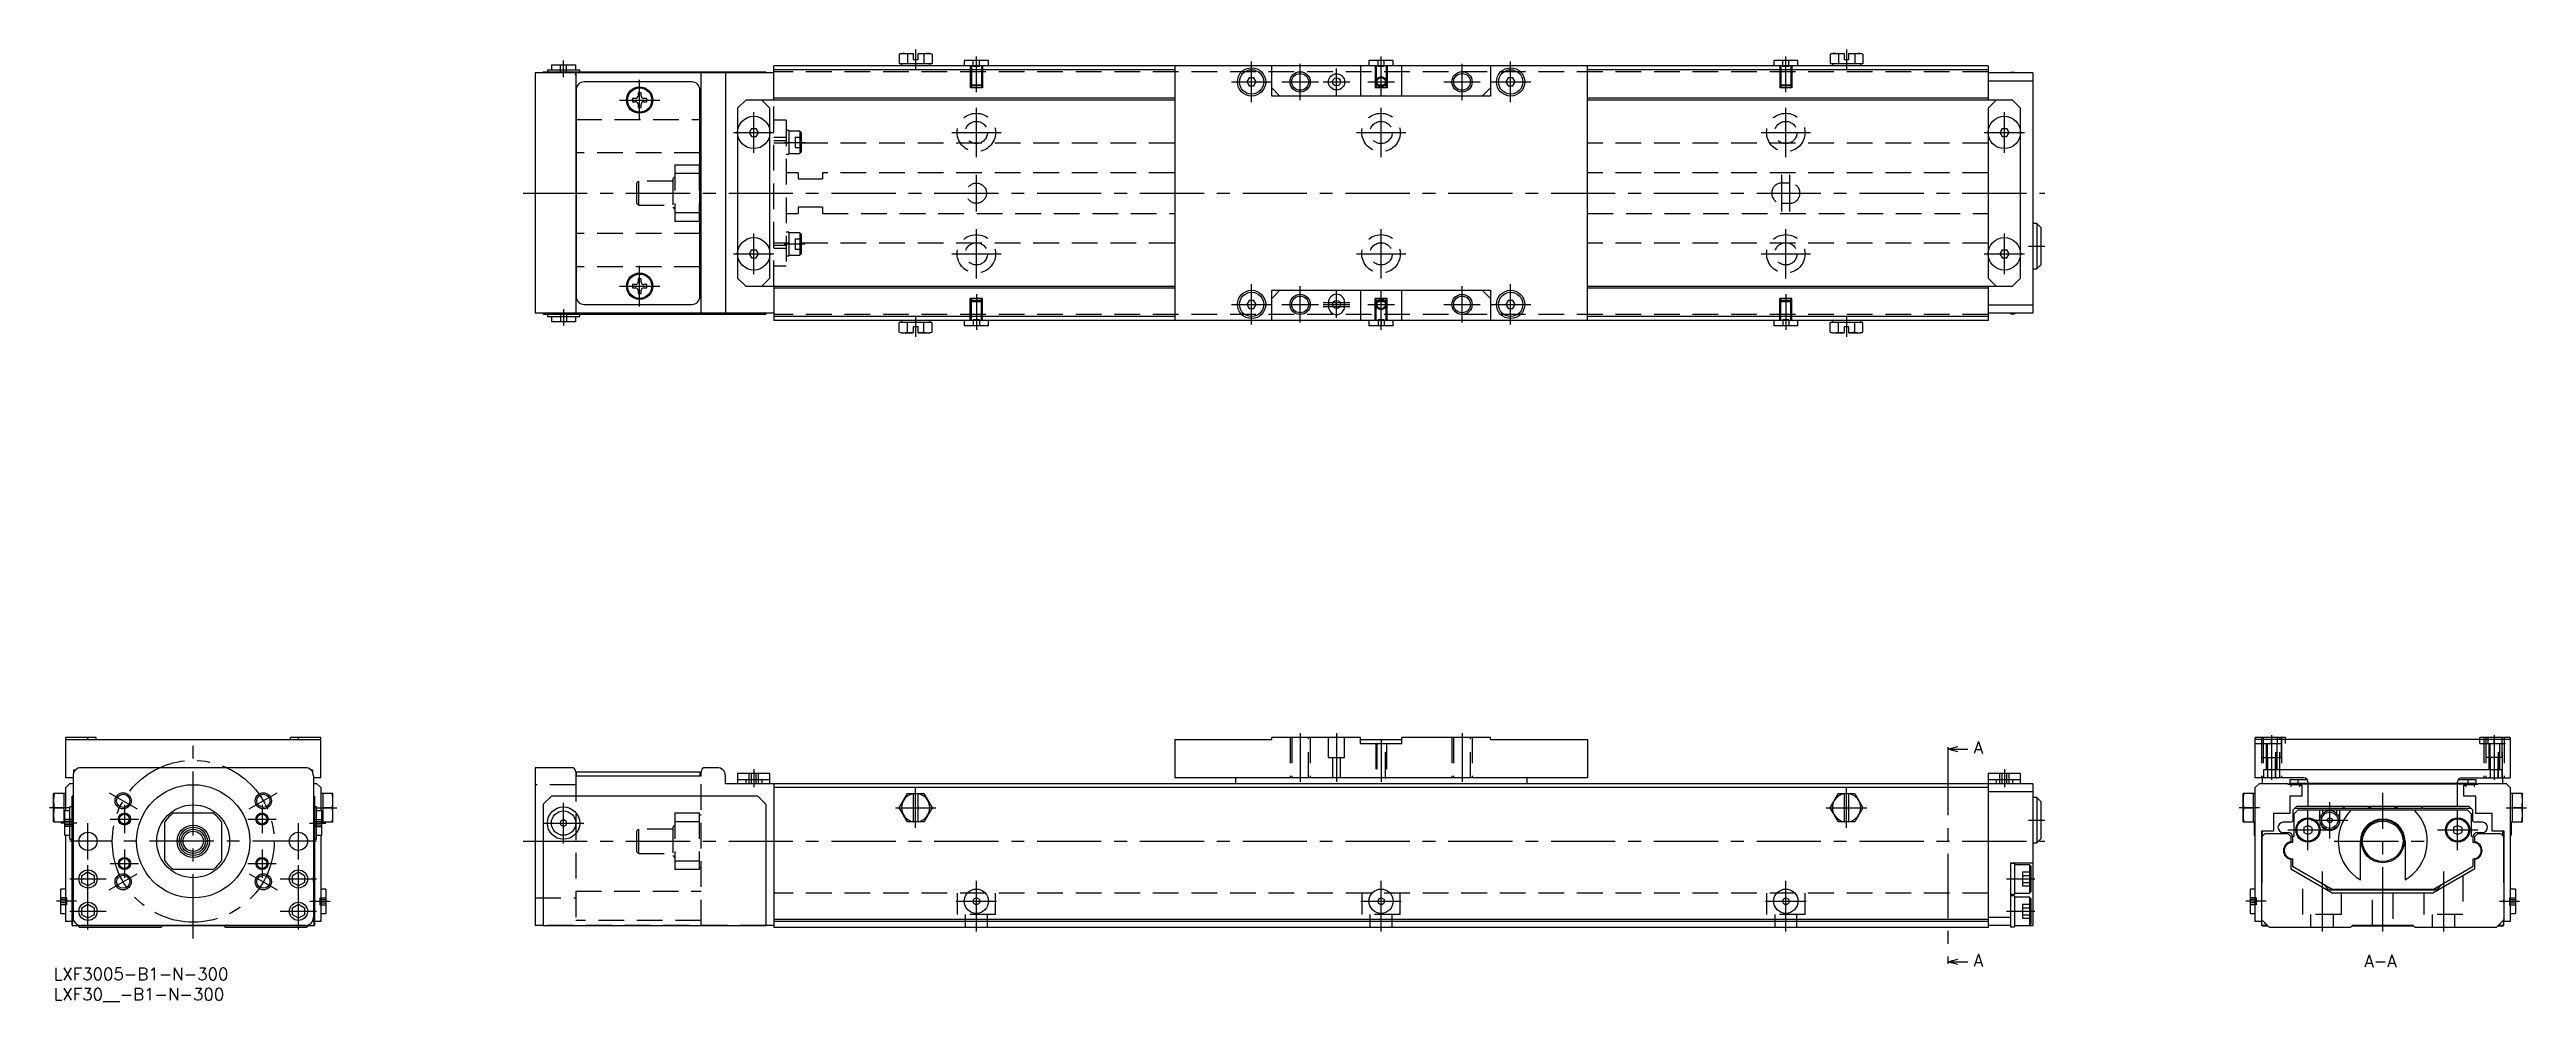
# Model space of a CAD drawing. Extents: x -1 to 611, y -8 to 227.
import ezdxf

# ---------------------------------------------------------------- set-up
doc = ezdxf.new("R2010")
doc.units = 0
doc.header["$LTSCALE"] = 0.5
doc.linetypes.add('CENTER', pattern=[50.8, 31.75, -6.35, 6.35, -6.35])
doc.linetypes.add('DASHED', pattern=[19.05, 12.7, -6.35])
for name, color, linetype in [('MSM_CENTER', 1, 'CENTER'), ('MSM_CONTINUOUS', 7, 'CONTINUOUS'), ('MSM_DASHED', 4, 'DASHED'), ('MSM_NARROW', 5, 'CONTINUOUS'), ('MSM_PART_NUMBER', 7, 'CONTINUOUS')]:
    doc.layers.add(name, color=color, linetype=linetype)
doc.styles.get("Standard").update_dxf_attribs({"font": 'txt.shx', "height": 1, "bigfont": 'bigfont.shx'})

# ---------------------------------------------------------------- blocks, each defined once
blk = doc.blocks.new('*U116')
at = {"layer": 'MSM_PART_NUMBER'}
blk.add_text('LXF3005-B1-N-300', height=3, dxfattribs=at).set_placement((0, -3))
blk = doc.blocks.new('*U117')
at = {"layer": 'MSM_PART_NUMBER'}
blk.add_text('LXF30__-B1-N-300', height=3, dxfattribs=at).set_placement((0, -8))

msp = doc.modelspace()

# ---------------------------------------------------------------- linework, layer by layer
at = {"layer": 'MSM_CENTER'}
for p, q in [((213, 227), (213, 222)), ((443, 227), (443, 222)), ((126, 220.2), (126, 224.25)), ((228, 216.5), (228, 225.31)), ((296, 214), (296, 224)), ((308, 214.5), (308, 223.5)), ((317, 215.7), (317, 222.3)), ((328, 215.7), (328, 225.31)), ((348, 214.5), (348, 223.5)), ((360, 214), (360, 224)), ((428, 216.5), (428, 225.31)), ((139.8, 214.5), (149.8, 214.5)), ((144.8, 209.5), (144.8, 219.5)), ((291, 219), (301, 219)), ((303.5, 219), (312.5, 219)), ((313.7, 219), (320.3, 219)), ((324.7, 219), (331.3, 219)), ((343.5, 219), (352.5, 219)), ((355, 219), (365, 219)), ((173, 201.5), (173, 211.5)), ((228, 200.41), (228, 212.59)), ((328, 200.41), (328, 212.59)), ((428, 200.41), (428, 212.59)), ((482, 201.5), (482, 211.5)), ((168, 206.5), (178, 206.5)), ((180.5, 204.06), (185.7, 204.06)), ((221.91, 206.5), (234.09, 206.5)), ((321.91, 206.5), (334.09, 206.5)), ((421.91, 206.5), (434.09, 206.5)), ((477, 206.5), (487, 206.5)), ((228, 187), (228, 196)), ((427, 187), (427, 196)), ((429, 187), (429, 196)), ((116, 191.5), (492, 191.5)), ((173, 171.5), (173, 181.5)), ((180.5, 178.94), (185.7, 178.94)), ((228, 170.41), (228, 182.59)), ((328, 170.41), (328, 182.59)), ((428, 170.41), (428, 182.59)), ((482, 171.5), (482, 181.5)), ((488, 178.4), (492, 178.4)), ((144.8, 163.5), (144.8, 173.5)), ((168, 176.5), (178, 176.5)), ((221.91, 176.5), (234.09, 176.5)), ((321.91, 176.5), (334.09, 176.5)), ((421.91, 176.5), (434.09, 176.5)), ((477, 176.5), (487, 176.5)), ((139.8, 168.5), (149.8, 168.5)), ((228, 166.5), (228, 157.69)), ((296, 159), (296, 169)), ((308, 159.5), (308, 168.5)), ((317, 160.7), (317, 167.3)), ((328, 157.69), (328, 167.3)), ((348, 159.5), (348, 168.5)), ((360, 159), (360, 169)), ((428, 166.5), (428, 157.69)), ((126, 162.8), (126, 158.75)), ((213, 161), (213, 156.01)), ((291, 164), (301, 164)), ((303.5, 164), (312.5, 164)), ((313.7, 164.5), (320.3, 164.5)), ((313.7, 164), (320.3, 164)), ((313.7, 163.5), (320.3, 163.5)), ((324.7, 164), (331.3, 164)), ((343.5, 164), (352.5, 164)), ((355, 164), (365, 164)), ((443, 161), (443, 156.01)), ((34.5, 7.3), (34.5, 55.3)), ((308, 58), (308, 46)), ((317, 58), (317, 46)), ((328, 56.5), (328, 46)), ((348, 58), (348, 46)), ((548, 57.5), (548, 46.5)), ((603, 57.5), (603, 46.5)), ((173, 49.1), (173, 44.7)), ((468, 53.6), (468, 2)), ((482, 49.1), (482, 44.7)), ((13.72, 43.3), (20.64, 39.3)), ((48.36, 39.3), (55.28, 43.3)), ((213, 34.6), (213, 44.6)), ((443, 34.6), (443, 44.6)), ((575.5, 9), (575.5, 43.3)), ((4, 39.6), (-1, 39.6)), ((14, 36.8), (21, 36.8)), ((17.5, 40.3), (17.5, 33.3)), ((48, 36.8), (55, 36.8)), ((51.5, 40.3), (51.5, 33.3)), ((65, 39.6), (70, 39.6)), ((126, 30.8), (126, 40.8)), ((208, 39.6), (218, 39.6)), ((438, 39.6), (448, 39.6)), ((545, 39.6), (540, 39.6)), ((557, 29.1), (557, 39.1)), ((562.4, 32), (562.4, 41)), ((594, 29.1), (594, 39.1)), ((606, 39.6), (611, 39.6)), ((5.75, 35.8), (1.75, 35.8)), ((65, 31.3), (4, 31.3)), ((8.5, 26.8), (8.5, 35.8)), ((60.5, 26.8), (60.5, 35.8)), ((63.25, 35.8), (67.25, 35.8)), ((116, 31.3), (492, 31.3)), ((121, 35.8), (131, 35.8)), ((488, 36.5), (492, 36.5)), ((552, 34.1), (562, 34.1)), ((557.9, 36.5), (566.9, 36.5)), ((563.5, 31.3), (587.5, 31.3)), ((589, 34.1), (599, 34.1)), ((8.5, 9.5), (8.5, 26.5)), ((14, 25.8), (21, 25.8)), ((17.5, 29.3), (17.5, 22.3)), ((48, 25.8), (55, 25.8)), ((51.5, 29.3), (51.5, 22.3)), ((60.5, 9.5), (60.5, 26.5)), ((4, 22), (13, 22)), ((13.72, 19.3), (20.64, 23.3)), ((48.36, 23.3), (55.28, 19.3)), ((56, 22), (65, 22)), ((228, 9), (228, 21.5)), ((328, 9), (328, 21.5)), ((428, 9), (428, 21.5)), ((482.5, 22), (489.5, 22)), ((560.5, 23.86), (560.5, 9)), ((590.5, 23.86), (590.5, 9)), ((5.7, 16.5), (0.7, 16.5)), ((4, 14), (13, 14)), ((56, 14), (65, 14)), ((63.3, 16.5), (68.3, 16.5)), ((223, 16.5), (233, 16.5)), ((323, 16.5), (333, 16.5)), ((423, 16.5), (433, 16.5)), ((482.5, 14), (489.5, 14)), ((546.7, 16.5), (541.7, 16.5)), ((604.3, 16.5), (609.3, 16.5))]:
    msp.add_line(p, q, dxfattribs=at)
msp.add_circle((34.5, 31.3), 20, dxfattribs=at)
at = {"layer": 'MSM_CONTINUOUS'}
for p, q in [((178, 221.2), (119, 221.2)), ((119, 221.2), (119, 161.8)), ((121, 221.2), (121, 221.45)), ((121, 221.45), (176, 221.45)), ((121, 221.35), (176, 221.35)), ((122, 221.95), (130, 221.95)), ((122, 221.95), (122, 221.45)), ((123, 223.25), (129, 223.25)), ((123, 223.25), (123, 221.95)), ((123, 221.35), (123, 221.45)), ((124.4, 221.35), (124.4, 221.2)), ((127.6, 221.2), (127.6, 221.35)), ((129, 221.95), (129, 223.25)), ((129, 221.2), (129, 161.8)), ((130, 221.45), (130, 221.95)), ((160, 161.8), (160, 221.2)), ((166, 221.25), (166, 161.75)), ((174, 221.35), (174, 221.45)), ((176, 221.2), (176, 221.45)), ((478, 223), (178, 223)), ((178, 214.5), (178, 223)), ((277, 222), (178, 222)), ((209.5, 226), (208.96, 225.85)), ((208.96, 225.85), (208.96, 223.5)), ((217.04, 223.5), (208.96, 223.5)), ((209.5, 226), (212.4, 226)), ((209.5, 223.5), (209.5, 223)), ((210.98, 225.85), (210.98, 223.5)), ((212.4, 226), (212.4, 224.5)), ((212.4, 224.5), (213.6, 224.5)), ((213.6, 224.5), (213.6, 226)), ((213.6, 226), (216.5, 226)), ((215.02, 225.85), (215.02, 223.5)), ((217.04, 225.85), (216.5, 226)), ((216.5, 223), (216.5, 223.5)), ((217.04, 225.85), (217.04, 223.5)), ((225, 224.3), (225, 223)), ((231, 224.3), (225, 224.3)), ((231, 223), (231, 224.3)), ((277, 223), (277, 160)), ((301, 215.5), (301, 223)), ((322.9, 223), (322.9, 215.5)), ((325, 224.3), (325, 223)), ((331, 224.3), (325, 224.3)), ((331, 223), (331, 224.3)), ((333.1, 215.5), (333.1, 223)), ((355, 223), (355, 215.5)), ((379, 160), (379, 223)), ((478, 222), (379, 222)), ((425, 224.3), (425, 223)), ((431, 224.3), (425, 224.3)), ((431, 223), (431, 224.3)), ((439.5, 226), (438.96, 225.85)), ((438.96, 225.85), (438.96, 223.5)), ((447.04, 223.5), (438.96, 223.5)), ((439.5, 226), (442.4, 226)), ((439.5, 223.5), (439.5, 223)), ((440.98, 225.85), (440.98, 223.5)), ((442.4, 226), (442.4, 224.5)), ((442.4, 224.5), (443.6, 224.5)), ((443.6, 224.5), (443.6, 226)), ((443.6, 226), (446.5, 226)), ((445.02, 225.85), (445.02, 223.5)), ((447.04, 225.85), (446.5, 226)), ((446.5, 223), (446.5, 223.5)), ((447.04, 225.85), (447.04, 223.5)), ((478, 223), (478, 214.5)), ((489, 221.2), (478, 221.2)), ((484.5, 221.3), (483.5, 221.3)), ((483.5, 221.3), (483.5, 221.2)), ((484.5, 221.3), (484.5, 221.2)), ((489, 221.2), (489, 161.8)), ((129.1, 217), (129.1, 166)), ((157.7, 219), (131.1, 219)), ((143, 214.9), (143, 214.1)), ((143.8, 214.9), (143, 214.9)), ((144.4, 216.3), (144.4, 215.5)), ((145.2, 216.3), (144.4, 216.3)), ((145.2, 215.5), (145.2, 216.3)), ((146.6, 214.9), (145.8, 214.9)), ((146.6, 214.1), (146.6, 214.9)), ((159.7, 166), (159.7, 217)), ((171, 214.5), (169, 212.5)), ((277, 214.5), (171, 214.5)), ((177, 212.5), (175, 214.5)), ((277, 215), (178, 215)), ((295.42, 220), (294.85, 219)), ((294.85, 219), (295.42, 218)), ((296.58, 220), (295.42, 220)), ((295.42, 218), (296.58, 218)), ((297.15, 219), (296.58, 220)), ((296.58, 218), (297.15, 219)), ((303, 215.5), (301, 217.5)), ((355, 215.5), (301, 215.5)), ((355, 217.5), (353, 215.5)), ((359.42, 220), (358.85, 219)), ((358.85, 219), (359.42, 218)), ((360.58, 220), (359.42, 220)), ((359.42, 218), (360.58, 218)), ((361.15, 219), (360.58, 220)), ((360.58, 218), (361.15, 219)), ((478, 215), (379, 215)), ((484, 214.5), (379, 214.5)), ((489, 219.2), (478, 219.2)), ((480, 214.5), (478, 212.5)), ((486, 212.5), (484, 214.5)), ((129, 209.7), (129.1, 209.7)), ((129, 209.7), (129.1, 209.7)), ((143, 214.1), (143.8, 214.1)), ((144.4, 213.5), (144.4, 212.7)), ((144.4, 212.7), (145.2, 212.7)), ((145.2, 212.7), (145.2, 213.5)), ((145.8, 214.1), (146.6, 214.1)), ((159.7, 209.7), (160, 209.7)), ((159.7, 209.7), (160, 209.7)), ((169, 212.5), (169, 170.5)), ((177, 170.5), (177, 212.5)), ((478, 212.5), (478, 170.5)), ((486, 170.5), (486, 212.5)), ((172.42, 207.5), (171.85, 206.5)), ((171.85, 206.5), (172.42, 205.5)), ((172.42, 207.5), (173.58, 207.5)), ((172.42, 205.5), (173.58, 205.5)), ((174.15, 206.5), (173.58, 207.5)), ((173.58, 205.5), (174.15, 206.5)), ((481.42, 207.5), (480.85, 206.5)), ((480.85, 206.5), (481.42, 205.5)), ((481.42, 207.5), (482.58, 207.5)), ((481.42, 205.5), (482.58, 205.5)), ((483.15, 206.5), (482.58, 207.5)), ((482.58, 205.5), (483.15, 206.5)), ((129.1, 201.5), (129, 201.5)), ((160, 201.5), (159.7, 201.5)), ((160, 198), (159.7, 198)), ((159.7, 185), (160, 185)), ((490, 184), (489, 184)), ((490, 184), (490, 172.8)), ((491, 183), (490, 184)), ((129.1, 181.5), (129, 181.5)), ((160, 181.5), (159.7, 181.5)), ((172.42, 177.5), (171.85, 176.5)), ((172.42, 177.5), (173.58, 177.5)), ((174.15, 176.5), (173.58, 177.5)), ((481.42, 177.5), (480.85, 176.5)), ((481.42, 177.5), (482.58, 177.5)), ((483.15, 176.5), (482.58, 177.5)), ((491, 183), (491, 173.8)), ((129.1, 173.3), (129, 173.3)), ((129.1, 173.3), (129, 173.3)), ((160, 173.3), (159.7, 173.3)), ((160, 173.3), (159.7, 173.3)), ((171.85, 176.5), (172.42, 175.5)), ((172.42, 175.5), (173.58, 175.5)), ((173.58, 175.5), (174.15, 176.5)), ((480.85, 176.5), (481.42, 175.5)), ((481.42, 175.5), (482.58, 175.5)), ((482.58, 175.5), (483.15, 176.5)), ((489, 172.8), (490, 172.8)), ((490, 172.8), (491, 173.8)), ((143, 168.9), (143, 168.1)), ((143.8, 168.9), (143, 168.9)), ((143, 168.1), (143.8, 168.1)), ((144.4, 170.3), (144.4, 169.5)), ((145.2, 170.3), (144.4, 170.3)), ((144.4, 167.5), (144.4, 166.7)), ((144.4, 166.7), (145.2, 166.7)), ((145.2, 169.5), (145.2, 170.3)), ((145.2, 166.7), (145.2, 167.5)), ((146.6, 168.9), (145.8, 168.9)), ((145.8, 168.1), (146.6, 168.1)), ((146.6, 168.1), (146.6, 168.9)), ((169, 170.5), (171, 168.5)), ((171, 168.5), (277, 168.5)), ((175, 168.5), (177, 170.5)), ((178, 168.5), (178, 160)), ((277, 168), (178, 168)), ((301, 165.5), (303, 167.5)), ((301, 167.5), (355, 167.5)), ((301, 160), (301, 167.5)), ((322.9, 167.5), (322.9, 160)), ((333.1, 160), (333.1, 167.5)), ((353, 167.5), (355, 165.5)), ((355, 167.5), (355, 160)), ((379, 168.5), (484, 168.5)), ((478, 168), (379, 168)), ((478, 170.5), (480, 168.5)), ((478, 168.5), (478, 160)), ((484, 168.5), (486, 170.5)), ((178, 161.8), (119, 161.8)), ((121, 161.8), (121, 161.55)), ((121, 161.65), (176, 161.65)), ((121, 161.55), (176, 161.55)), ((122, 161.55), (122, 161.05)), ((122, 161.05), (130, 161.05)), ((123, 161.65), (123, 161.55)), ((123, 161.05), (123, 159.75)), ((123, 159.75), (129, 159.75)), ((124.4, 161.8), (124.4, 161.65)), ((127.6, 161.65), (127.6, 161.8)), ((129, 159.75), (129, 161.05)), ((130, 161.05), (130, 161.55)), ((131.1, 164), (157.7, 164)), ((174, 161.65), (174, 161.55)), ((176, 161.8), (176, 161.55)), ((277, 161), (178, 161)), ((478, 160), (178, 160)), ((217.04, 159.5), (208.96, 159.5)), ((208.96, 157.15), (208.96, 159.5)), ((209.5, 160), (209.5, 159.5)), ((210.98, 157.15), (210.98, 159.5)), ((215.02, 157.15), (215.02, 159.5)), ((216.5, 159.5), (216.5, 160)), ((217.04, 157.15), (217.04, 159.5)), ((225, 160), (225, 158.7)), ((231, 158.7), (231, 160)), ((295.42, 165), (294.85, 164)), ((294.85, 164), (295.42, 163)), ((296.58, 165), (295.42, 165)), ((295.42, 163), (296.58, 163)), ((297.15, 164), (296.58, 165)), ((296.58, 163), (297.15, 164)), ((315, 164.5), (315, 163.5)), ((319, 163.5), (319, 164.5)), ((325, 160), (325, 158.7)), ((331, 158.7), (331, 160)), ((359.42, 165), (358.85, 164)), ((358.85, 164), (359.42, 163)), ((360.58, 165), (359.42, 165)), ((359.42, 163), (360.58, 163)), ((361.15, 164), (360.58, 165)), ((360.58, 163), (361.15, 164)), ((478, 161), (379, 161)), ((425, 160), (425, 158.7)), ((431, 158.7), (431, 160)), ((447.04, 159.5), (438.96, 159.5)), ((438.96, 157.15), (438.96, 159.5)), ((439.5, 160), (439.5, 159.5)), ((440.98, 157.15), (440.98, 159.5)), ((445.02, 157.15), (445.02, 159.5)), ((446.5, 159.5), (446.5, 160)), ((447.04, 157.15), (447.04, 159.5)), ((489, 163.8), (478, 163.8)), ((489, 161.8), (478, 161.8)), ((483.5, 161.8), (483.5, 161.7)), ((483.5, 161.7), (484.5, 161.7)), ((484.5, 161.8), (484.5, 161.7)), ((208.96, 157.15), (209.5, 157)), ((209.5, 157), (212.4, 157)), ((212.4, 158.5), (212.4, 157)), ((213.6, 158.5), (212.4, 158.5)), ((213.6, 157), (213.6, 158.5)), ((213.6, 157), (216.5, 157)), ((216.5, 157), (217.04, 157.15)), ((231, 158.7), (225, 158.7)), ((331, 158.7), (325, 158.7)), ((431, 158.7), (425, 158.7)), ((438.96, 157.15), (439.5, 157)), ((439.5, 157), (442.4, 157)), ((442.4, 158.5), (442.4, 157)), ((443.6, 158.5), (442.4, 158.5)), ((443.6, 157), (443.6, 158.5)), ((443.6, 157), (446.5, 157)), ((446.5, 157), (447.04, 157.15)), ((3, 47), (3, 57)), ((10.5, 57), (3, 57)), ((3, 56.5), (66, 56.5)), ((8.5, 56.5), (8.5, 57)), ((10.5, 56.5), (10.5, 57)), ((66, 57), (58.5, 57)), ((58.5, 56.5), (58.5, 57)), ((60.5, 56.5), (60.5, 57)), ((66, 47), (66, 57)), ((277, 56.5), (277, 47)), ((277, 56.5), (301, 56.5)), ((301, 56.5), (301, 57)), ((322.9, 57), (301, 57)), ((322.9, 55.5), (322.9, 57)), ((322.9, 56.5), (333.1, 56.5)), ((322.9, 55.5), (333.1, 55.5)), ((355, 57), (333.1, 57)), ((333.1, 55.5), (333.1, 57)), ((355, 56.5), (355, 57)), ((355, 56.5), (379, 56.5)), ((379, 56.5), (379, 47)), ((551.5, 57), (544, 57)), ((544, 47), (544, 57)), ((607, 56.5), (544, 56.5)), ((549.5, 56.5), (549.5, 57)), ((551.5, 56.5), (551.5, 57)), ((607, 57), (599.5, 57)), ((599.5, 56.5), (599.5, 57)), ((601.5, 56.5), (601.5, 57)), ((607, 57), (607, 47)), ((5, 49), (5.48, 49)), ((5, 48.37), (5, 49)), ((62.2, 49.5), (6.8, 49.5)), ((63.52, 49), (64, 49)), ((64, 49), (64, 48.37)), ((128, 49.5), (119, 49.5)), ((119, 49.5), (119, 10.5)), ((164, 49.5), (161, 49.5)), ((468, 54.1), (470.5, 54.77)), ((468, 54.6), (468, 53.6)), ((468, 54.1), (473, 54.1)), ((470.5, 53.43), (468, 54.1)), ((605, 49), (546, 49)), ((546, 49), (546, 47)), ((605, 47), (605, 49)), ((0, 43.05), (0.01, 43.1)), ((0, 36.15), (0, 43.05)), ((3, 43.1), (0.01, 43.1)), ((2.5, 43.1), (2.5, 36.1)), ((4.8, 47), (3, 47)), ((3, 44.6), (4, 45.6)), ((3, 38.8), (3, 44.6)), ((4, 45.6), (4.8, 45.6)), ((4.8, 47.5), (4.8, 12.5)), ((64.2, 47.5), (64.2, 12.5)), ((66, 47), (64.2, 47)), ((64.2, 45.6), (65, 45.6)), ((65, 45.6), (66, 44.6)), ((66, 44.6), (66, 38.8)), ((68.99, 43.1), (66, 43.1)), ((66.5, 43.1), (66.5, 36.1)), ((68.99, 43.1), (69, 43.05)), ((69, 36.15), (69, 43.05)), ((129, 48.5), (129, 47.5)), ((129, 47.5), (160, 47.5)), ((129.1, 48.5), (129.1, 47.5)), ((129.1, 48.5), (159.7, 48.5)), ((159.7, 48.5), (159.7, 47.5)), ((160, 47.5), (160, 48.5)), ((166, 45.5), (166, 47.5)), ((178, 45.5), (166, 45.5)), ((169, 48.1), (169, 45.5)), ((177, 48.1), (169, 48.1)), ((169, 46.6), (177, 46.6)), ((169, 45.6), (486, 45.6)), ((171, 46.6), (171, 45.5)), ((175, 46.6), (175, 45.6)), ((177, 45.6), (177, 48.1)), ((178, 45.6), (178, 10)), ((478, 44.6), (178, 44.6)), ((208.96, 39.6), (210.98, 43.1)), ((210.98, 43.1), (215.02, 43.1)), ((212.4, 43.1), (212.4, 36.1)), ((213.6, 36.1), (213.6, 43.1)), ((215.02, 43.1), (217.04, 39.6)), ((379, 47), (277, 47)), ((292, 47), (292, 45.6)), ((364, 47), (364, 45.6)), ((438.96, 39.6), (440.98, 43.1)), ((440.98, 43.1), (445.02, 43.1)), ((442.4, 43.1), (442.4, 36.1)), ((443.6, 36.1), (443.6, 43.1)), ((445.02, 43.1), (447.04, 39.6)), ((486, 48.1), (478, 48.1)), ((478, 48.1), (478, 10)), ((478, 46.6), (486, 46.6)), ((489, 45.5), (478, 45.5)), ((489, 43.5), (478, 43.5)), ((480, 46.6), (480, 45.6)), ((484, 46.6), (484, 45.5)), ((486, 45.5), (486, 48.1)), ((489, 45.5), (489, 10.5)), ((541, 43.05), (541.01, 43.1)), ((541, 36.15), (541, 43.05)), ((544, 43.1), (541.01, 43.1)), ((543.5, 43.1), (543.5, 36.1)), ((556, 47), (544, 47)), ((544, 44.6), (545, 45.6)), ((544, 11.5), (544, 44.6)), ((545, 45.6), (552, 45.6)), ((545.8, 45.6), (545.8, 47)), ((552, 45.6), (552, 45.4)), ((552, 45.5), (599, 45.5)), ((552, 45.4), (552.8, 45.4)), ((552.5, 46.6), (556.8, 46.6)), ((552.5, 46.6), (552.5, 45.5)), ((598.5, 45.6), (552.5, 45.6)), ((552.8, 45.4), (552.8, 44.85)), ((552.8, 44.85), (552.9, 44.85)), ((552.9, 44.85), (552.9, 45.35)), ((552.9, 45.35), (554.9, 45.35)), ((554.5, 46.6), (554.5, 45.6)), ((554.9, 45.35), (554.9, 44.85)), ((554.9, 44.85), (555, 44.85)), ((555, 45.2), (555.5, 45.2)), ((555, 44.85), (555, 45.2)), ((555.5, 45.2), (555.5, 42.5)), ((556.5, 46.87), (556.5, 46.6)), ((557, 46), (557, 45.6)), ((557, 45.5), (557, 40)), ((594, 45.6), (594, 46)), ((594, 40), (594, 45.5)), ((594.2, 46.6), (598.5, 46.6)), ((594.5, 46.6), (594.5, 46.87)), ((595, 47), (607, 47)), ((595.5, 45.2), (596, 45.2)), ((595.5, 42.5), (595.5, 45.2)), ((596, 45.2), (596, 44.85)), ((596, 44.85), (596.1, 44.85)), ((596.1, 45.35), (598.1, 45.35)), ((596.1, 44.85), (596.1, 45.35)), ((596.5, 46.6), (596.5, 45.6)), ((598.1, 45.35), (598.1, 44.85)), ((598.1, 44.85), (598.2, 44.85)), ((598.2, 45.4), (599, 45.4)), ((598.2, 44.85), (598.2, 45.4)), ((598.5, 46.6), (598.5, 45.5)), ((599, 45.6), (606, 45.6)), ((599, 45.4), (599, 45.6)), ((605.2, 45.6), (605.2, 47)), ((606, 45.6), (607, 44.6)), ((607, 44.6), (607, 11.5)), ((609.99, 43.1), (607, 43.1)), ((607.5, 43.1), (607.5, 36.1)), ((609.99, 43.1), (610, 43.05)), ((610, 36.15), (610, 43.05)), ((0.15, 39.6), (2.5, 39.6)), ((4.05, 38.8), (2.75, 38.8)), ((2.75, 32.8), (2.75, 38.8)), ((4.55, 39.8), (4.05, 39.8)), ((4.05, 31.8), (4.05, 39.8)), ((4.55, 10.6), (4.55, 42.45)), ((4.65, 42.45), (4.55, 42.45)), ((4.65, 40.45), (4.55, 40.45)), ((4.65, 10.6), (4.65, 42.45)), ((4.8, 37.4), (4.65, 37.4)), ((29.68, 38.3), (39.32, 38.3)), ((64.35, 37.4), (64.2, 37.4)), ((64.35, 10.6), (64.35, 42.45)), ((64.35, 42.45), (64.45, 42.45)), ((64.35, 40.45), (64.45, 40.45)), ((64.45, 42.45), (64.45, 10.6)), ((64.95, 39.8), (64.45, 39.8)), ((64.95, 31.8), (64.95, 39.8)), ((66.25, 38.8), (64.95, 38.8)), ((66.25, 32.8), (66.25, 38.8)), ((68.85, 39.6), (66.5, 39.6)), ((121, 40.45), (123, 42.45)), ((121, 40.45), (121, 10.4)), ((174, 42.45), (123, 42.45)), ((174, 42.45), (176, 40.45)), ((176, 40.45), (176, 10.4)), ((210.98, 36.1), (208.96, 39.6)), ((217.04, 39.6), (215.02, 36.1)), ((440.98, 36.1), (438.96, 39.6)), ((447.04, 39.6), (445.02, 36.1)), ((490, 42.1), (489, 42.1)), ((491, 41.1), (490, 42.1)), ((490, 42.1), (490, 30.9)), ((491, 41.1), (491, 31.9)), ((541.15, 39.6), (543.5, 39.6)), ((548.5, 38.2), (548.5, 33.8)), ((552.5, 38.2), (548.5, 38.2)), ((552.5, 42.5), (552.5, 38.2)), ((555.5, 42.5), (552.5, 42.5)), ((554.25, 40), (553.25, 39)), ((553.25, 39), (553.25, 36.29)), ((554.55, 39), (553.55, 38)), ((553.55, 38), (553.55, 32.5)), ((553.75, 39.5), (597.25, 39.5)), ((554.25, 40), (596.75, 40)), ((596.45, 39), (554.55, 39)), ((559.9, 39), (559.9, 36.5)), ((560.7, 38.19), (560.7, 39)), ((564.1, 39), (564.1, 38.19)), ((564.9, 36.5), (564.9, 39)), ((566, 39.5), (565.5, 40)), ((585.5, 40), (585, 39.5)), ((598.5, 42.5), (595.5, 42.5)), ((597.45, 38), (596.45, 39)), ((597.75, 39), (596.75, 40)), ((597.45, 32.5), (597.45, 38)), ((597.75, 36.29), (597.75, 39)), ((598.5, 38.2), (598.5, 42.5)), ((602.5, 38.2), (598.5, 38.2)), ((602.5, 33.8), (602.5, 38.2)), ((609.85, 39.6), (607.5, 39.6)), ((0.01, 36.1), (0, 36.15)), ((0.01, 36.1), (2.75, 36.1)), ((2.75, 32.8), (4.05, 32.8)), ((3, 11.5), (3, 32.8)), ((4.05, 31.8), (4.55, 31.8)), ((4.5, 31.8), (4.5, 11.5)), ((4.65, 34.2), (4.8, 34.2)), ((4.8, 33.8), (4.65, 33.8)), ((4.7, 32.5), (4.8, 32.6)), ((4.7, 21.2), (4.7, 32.5)), ((27.5, 26.48), (27.5, 36.12)), ((41.5, 36.12), (41.5, 26.48)), ((64.2, 34.2), (64.35, 34.2)), ((64.35, 33.8), (64.2, 33.8)), ((64.2, 32.6), (64.3, 32.5)), ((64.3, 32.5), (64.3, 21.2)), ((64.45, 31.8), (64.95, 31.8)), ((64.5, 11.5), (64.5, 31.8)), ((64.95, 32.8), (66.25, 32.8)), ((66, 32.8), (66, 11.5)), ((66.25, 36.1), (68.99, 36.1)), ((69, 36.15), (68.99, 36.1)), ((126, 36.67), (125.25, 36.23)), ((125.25, 36.23), (125.25, 35.37)), ((125.25, 35.37), (126, 34.93)), ((126.75, 36.23), (126, 36.67)), ((126, 34.93), (126.75, 35.37)), ((126.75, 35.37), (126.75, 36.23)), ((215.02, 36.1), (210.98, 36.1)), ((445.02, 36.1), (440.98, 36.1)), ((489, 30.9), (490, 30.9)), ((490, 30.9), (491, 31.9)), ((541.01, 36.1), (541, 36.15)), ((541.01, 36.1), (544, 36.1)), ((543.75, 36.1), (543.75, 32.8)), ((543.75, 32.8), (544, 32.8)), ((545.5, 33.8), (545.5, 11.5)), ((548.5, 33.8), (545.5, 33.8)), ((545.5, 31.8), (545.55, 31.8)), ((545.55, 33.8), (545.55, 21.05)), ((545.65, 21.15), (545.65, 33.8)), ((545.7, 32.5), (546.4, 33.2)), ((545.7, 21.2), (545.7, 32.5)), ((545.8, 32.6), (545.8, 33.8)), ((546.4, 33.2), (552.05, 33.2)), ((552.55, 36), (550.85, 36)), ((550.85, 33.5), (552.16, 33.5)), ((552.05, 33.2), (552.75, 32.5)), ((552.75, 32.5), (552.75, 31.16)), ((553.55, 32.5), (553.16, 32.5)), ((553.16, 32.5), (553.16, 31)), ((557, 35.25), (556, 34.68)), ((556, 34.68), (556, 33.52)), ((556, 33.52), (557, 32.95)), ((558, 34.68), (557, 35.25)), ((557, 32.95), (558, 33.52)), ((558, 34.68), (558, 33.52)), ((570, 21.77), (570, 31.3)), ((581, 31.3), (581, 21.77)), ((594, 35.25), (593, 34.68)), ((593, 34.68), (593, 33.52)), ((593, 33.52), (594, 32.95)), ((595, 34.68), (594, 35.25)), ((594, 32.95), (595, 33.52)), ((595, 34.68), (595, 33.52)), ((597.84, 32.5), (597.45, 32.5)), ((597.84, 31), (597.84, 32.5)), ((598.25, 32.5), (598.95, 33.2)), ((598.25, 31.16), (598.25, 32.5)), ((600.15, 36), (598.45, 36)), ((598.84, 33.5), (600.15, 33.5)), ((598.95, 33.2), (604.6, 33.2)), ((605.5, 33.8), (602.5, 33.8)), ((604.6, 33.2), (605.3, 32.5)), ((605.2, 32.6), (605.2, 33.8)), ((605.3, 32.5), (605.3, 21.2)), ((605.35, 33.8), (605.35, 21.15)), ((605.45, 21.05), (605.45, 33.8)), ((605.45, 31.8), (605.5, 31.8)), ((605.5, 11.5), (605.5, 33.8)), ((607, 36.1), (609.99, 36.1)), ((607, 32.8), (607.25, 32.8)), ((607.25, 36.1), (607.25, 32.8)), ((610, 36.15), (609.99, 36.1)), ((483.5, 26), (489, 26)), ((483.5, 26), (483.5, 10.2)), ((484.5, 25.8), (483.5, 25.8)), ((484.5, 25.8), (484.5, 18.2)), ((488.19, 25.5), (484.5, 25.5)), ((488.5, 25.19), (488.19, 25.5)), ((488.19, 25.5), (488.19, 18.5)), ((488.5, 25.19), (488.5, 18.81)), ((552.75, 26.84), (552.75, 24.5)), ((552.75, 24.5), (563.14, 18.5)), ((553.16, 27), (553.16, 25.16)), ((553.16, 25.16), (562.96, 19.5)), ((598.25, 24.5), (587.86, 18.5)), ((588.03, 19.5), (597.84, 25.16)), ((597.84, 25.16), (597.84, 27)), ((598.25, 24.5), (598.25, 26.84)), ((3, 19.5), (1.7, 19.5)), ((1.7, 19.5), (1.7, 13.5)), ((4.5, 21), (4.55, 21.05)), ((4.65, 21.15), (4.7, 21.2)), ((7, 22.87), (8.5, 23.73)), ((7, 21.13), (7, 22.87)), ((8.5, 20.27), (7, 21.13)), ((8.5, 23.73), (10, 22.87)), ((10, 21.13), (8.5, 20.27)), ((10, 22.87), (10, 21.13)), ((39.32, 24.3), (29.68, 24.3)), ((59, 22.87), (60.5, 23.73)), ((59, 21.13), (59, 22.87)), ((60.5, 20.27), (59, 21.13)), ((60.5, 23.73), (62, 22.87)), ((62, 21.13), (60.5, 20.27)), ((62, 22.87), (62, 21.13)), ((64.3, 21.2), (64.35, 21.15)), ((64.45, 21.05), (64.5, 21)), ((67.3, 19.5), (66, 19.5)), ((67.3, 19.5), (67.3, 13.5)), ((484.5, 18.5), (488.19, 18.5)), ((488.19, 18.5), (488.5, 18.81)), ((544, 19.5), (542.7, 19.5)), ((542.7, 19.5), (542.7, 13.5)), ((545.5, 21), (545.7, 21.2)), ((561.78, 19.65), (562.54, 19.3)), ((562.54, 19.3), (588.46, 19.3)), ((562.96, 19.5), (588.03, 19.5)), ((587.86, 18.5), (563.14, 18.5)), ((588.46, 19.3), (589.22, 19.65)), ((605.3, 21.2), (605.5, 21)), ((608.3, 19.5), (607, 19.5)), ((608.3, 19.5), (608.3, 13.5)), ((1.7, 13.5), (3, 13.5)), ((7, 14.87), (8.5, 15.73)), ((7, 13.13), (7, 14.87)), ((8.5, 12.27), (7, 13.13)), ((8.5, 15.73), (10, 14.87)), ((10, 13.13), (8.5, 12.27)), ((10, 14.87), (10, 13.13)), ((59, 14.87), (60.5, 15.73)), ((59, 13.13), (59, 14.87)), ((60.5, 12.27), (59, 13.13)), ((60.5, 15.73), (62, 14.87)), ((62, 13.13), (60.5, 12.27)), ((62, 14.87), (62, 13.13)), ((66, 13.5), (67.3, 13.5)), ((228, 17.37), (227.25, 16.93)), ((227.25, 16.93), (227.25, 16.07)), ((227.25, 16.07), (228, 15.63)), ((228.75, 16.93), (228, 17.37)), ((228, 15.63), (228.75, 16.07)), ((228.75, 16.93), (228.75, 16.07)), ((328, 17.37), (327.25, 16.93)), ((327.25, 16.93), (327.25, 16.07)), ((327.25, 16.07), (328, 15.63)), ((328.75, 16.93), (328, 17.37)), ((328, 15.63), (328.75, 16.07)), ((328.75, 16.93), (328.75, 16.07)), ((428, 17.37), (427.25, 16.93)), ((427.25, 16.93), (427.25, 16.07)), ((427.25, 16.07), (428, 15.63)), ((428.75, 16.93), (428, 17.37)), ((428, 15.63), (428.75, 16.07)), ((428.75, 16.93), (428.75, 16.07)), ((483.5, 12.5), (478, 12.5)), ((483.5, 18.2), (484.5, 18.2)), ((484.5, 17.8), (483.5, 17.8)), ((484.5, 17.8), (484.5, 10.2)), ((488.19, 17.5), (484.5, 17.5)), ((488.5, 17.19), (488.19, 17.5)), ((488.19, 17.5), (488.19, 10.5)), ((488.5, 17.19), (488.5, 10.81)), ((542.7, 13.5), (544, 13.5)), ((607, 13.5), (608.3, 13.5)), ((4.5, 11.5), (3, 11.5)), ((4.55, 11.95), (4.5, 12)), ((5.2, 11.3), (4.65, 11.85)), ((4.75, 10.5), (64.25, 10.5)), ((64.25, 10.4), (4.75, 10.4)), ((6, 10.5), (5.6, 10.9)), ((6.5, 10), (6.1, 10.4)), ((26.5, 10), (6.5, 10)), ((62.2, 10.5), (6.8, 10.5)), ((26.9, 10.4), (26.5, 10)), ((42.5, 10), (42.1, 10.4)), ((62.5, 10), (42.5, 10)), ((62.9, 10.4), (62.5, 10)), ((63.4, 10.9), (63, 10.5)), ((64.35, 11.85), (63.8, 11.3)), ((64.5, 12), (64.45, 11.95)), ((66, 11.5), (64.5, 11.5)), ((121, 10.5), (119, 10.5)), ((176, 10.4), (121, 10.4)), ((178, 10.5), (176, 10.5)), ((478, 12), (178, 12)), ((478, 11.5), (178, 11.5)), ((478, 10), (178, 10)), ((483.5, 10.5), (478, 10.5)), ((483.5, 10.2), (484.5, 10.2)), ((484.5, 10.5), (489, 10.5)), ((488.19, 10.5), (488.5, 10.81)), ((545.5, 11.5), (544, 11.5)), ((547.5, 10), (545.5, 12)), ((545.55, 11.95), (545.55, 10.6)), ((545.65, 10.6), (545.65, 11.85)), ((547, 10.5), (545.75, 10.5)), ((545.75, 10.4), (547.1, 10.4)), ((567.5, 10), (547.5, 10)), ((568, 10.5), (567.5, 10)), ((567.9, 10.4), (583.1, 10.4)), ((583, 10.5), (568, 10.5)), ((583.5, 10), (583, 10.5)), ((603.5, 10), (583.5, 10)), ((605.5, 12), (603.5, 10)), ((603.9, 10.4), (605.25, 10.4)), ((605.25, 10.5), (604, 10.5)), ((605.35, 11.85), (605.35, 10.6)), ((605.45, 10.6), (605.45, 11.95)), ((607, 11.5), (605.5, 11.5)), ((468, 1.5), (470.5, 2.17)), ((468, 2), (468, 1)), ((468, 1.5), (473, 1.5)), ((470.5, 0.83), (468, 1.5))]:
    msp.add_line(p, q, dxfattribs=at)
for centre, radius in [((296, 219), 3.5), ((296, 219), 3), ((308, 219), 2.07), ((317, 219), 2), ((348, 219), 2.07), ((360, 219), 3.5), ((360, 219), 3), ((144.8, 214.5), 3.25), ((144.8, 214.5), 3), ((317, 219), 1), ((328, 219), 1.06), ((173, 206.5), 4), ((482, 206.5), 4), ((173, 176.5), 4), ((482, 176.5), 4), ((144.8, 168.5), 3.25), ((144.8, 168.5), 3), ((296, 164), 3.5), ((296, 164), 3), ((308, 164), 2.07), ((348, 164), 2.07), ((360, 164), 3.5), ((360, 164), 3), ((317, 164), 1), ((328, 164), 1.06), ((17.18, 41.3), 1.62), ((34.5, 31.3), 14), ((51.82, 41.3), 1.62), ((17.5, 36.8), 1.23), ((34.5, 31.3), 9), ((51.5, 36.8), 1.23), ((126, 35.8), 4), ((126, 35.8), 3), ((557, 34.1), 3), ((557, 34.1), 2.75), ((562.4, 36.5), 2.4), ((562.4, 36.5), 2), ((562.4, 36.5), 0.6), ((594, 34.1), 3), ((594, 34.1), 2.75), ((8.5, 31.3), 2.25), ((34.5, 31.3), 4), ((34.5, 31.3), 3.5), ((34.5, 31.3), 3), ((34.5, 31.3), 2.5), ((60.5, 31.3), 2.25), ((575.5, 31.3), 5.3), ((575.5, 31.3), 5), ((17.5, 25.8), 1.23), ((51.5, 25.8), 1.23), ((8.5, 22), 2.25), ((17.18, 21.3), 1.62), ((51.82, 21.3), 1.62), ((60.5, 22), 2.25), ((228, 16.5), 3), ((328, 16.5), 3), ((428, 16.5), 3), ((8.5, 14), 2.25), ((60.5, 14), 2.25)]:
    msp.add_circle(centre, radius, dxfattribs=at)
for centre, radius, start, end in [((128.41, 220.95), 0.59, 335.23442, 357.80856), ((210.01, 222.14), 3.86, 90.57378, 105.76911), ((209.93, 222.14), 3.86, 74.22771, 89.4294), ((213.21, 209.49), 16.52, 92.80876, 97.7596), ((212.82, 209.83), 16.17, 82.18772, 87.24392), ((216.07, 222.14), 3.86, 90.57378, 105.76911), ((215.99, 222.14), 3.86, 74.22771, 89.4294), ((440.01, 222.14), 3.86, 90.57378, 105.76911), ((439.93, 222.14), 3.86, 74.22771, 89.4294), ((443.21, 209.49), 16.52, 92.80876, 97.7596), ((442.82, 209.83), 16.17, 82.18772, 87.24392), ((446.07, 222.14), 3.86, 90.57378, 105.76911), ((445.99, 222.14), 3.86, 74.22771, 89.4294), ((131.1, 217), 2, 90, 180), ((143.8, 215.5), 0.6, 270, 0), ((145.8, 215.5), 0.6, 180, 270), ((157.7, 217), 2, 0, 90), ((143.8, 213.5), 0.6, 360, 90), ((145.8, 213.5), 0.6, 90, 180), ((131.1, 166), 2, 180, 270), ((143.8, 169.5), 0.6, 270, 0), ((143.8, 167.5), 0.6, 360, 90), ((145.8, 169.5), 0.6, 180, 270), ((145.8, 167.5), 0.6, 90, 180), ((157.7, 166), 2, 270, 0), ((317, 164.5), 2, 360, 180), ((317, 163.5), 2, 180, 0), ((210.01, 160.86), 3.86, 254.23089, 269.42622), ((209.93, 160.86), 3.86, 270.5706, 285.77229), ((213.21, 173.51), 16.52, 262.2404, 267.19124), ((212.82, 173.17), 16.17, 272.75608, 277.81228), ((216.07, 160.86), 3.86, 254.23089, 269.42622), ((215.99, 160.86), 3.86, 270.5706, 285.77229), ((440.01, 160.86), 3.86, 254.23089, 269.42622), ((439.93, 160.86), 3.86, 270.5706, 285.77229), ((443.21, 173.51), 16.52, 262.2404, 267.19124), ((442.82, 173.17), 16.17, 272.75608, 277.81228), ((446.07, 160.86), 3.86, 254.23089, 269.42622), ((445.99, 160.86), 3.86, 270.5706, 285.77229), ((6.8, 47.5), 2, 90, 180), ((62.2, 47.5), 2, 0, 90), ((128, 48.5), 1, 0, 90), ((161, 48.5), 1, 90, 180), ((164, 47.5), 2, 0, 90), ((11.31, 41.29), 11.31, 170.8086, 179.713), ((57.69, 41.29), 11.31, 0.287, 9.1914), ((213, 39.6), 3.5, 99.87089, 260.12911), ((213, 39.6), 3.5, 279.87089, 80.12911), ((443, 39.6), 3.5, 99.87089, 260.12911), ((443, 39.6), 3.5, 279.87089, 80.12911), ((552.31, 41.29), 11.31, 170.8086, 179.713), ((556, 46), 1, 0, 90), ((595, 46), 1, 90, 180), ((598.69, 41.29), 11.31, 0.287, 9.1914), ((11.31, 41.41), 11.31, 180.28862, 189.18978), ((11.31, 37.79), 11.31, 170.8086, 179.713), ((11.31, 37.91), 11.31, 180.28862, 189.18978), ((34.5, 31.3), 8.5, 124.56032, 145.43968), ((34.5, 31.3), 8.5, 34.56032, 55.43968), ((57.69, 41.41), 11.31, 350.81022, 359.71138), ((57.69, 37.79), 11.31, 0.287, 9.1914), ((57.69, 37.91), 11.31, 350.81022, 359.71138), ((552.31, 41.41), 11.31, 180.28862, 189.18978), ((552.31, 37.79), 11.31, 170.8086, 179.713), ((552.31, 37.91), 11.31, 180.28862, 189.18978), ((552.55, 37), 1, 270, 0), ((575.5, 31.3), 11, 135.573, 240), ((562.94, 38.55), 2.95, 28.85376, 29.44089), ((575.5, 31.3), 5.5, 0, 180), ((575.5, 31.3), 9, 104.83511, 114.34065), ((575.5, 31.3), 9, 65.65935, 75.16489), ((575.5, 31.3), 11, 300, 44.427), ((588.06, 38.55), 2.95, 150.55911, 151.14624), ((598.45, 37), 1, 180, 270), ((598.69, 41.41), 11.31, 350.81022, 359.71138), ((598.69, 37.79), 11.31, 0.287, 9.1914), ((598.69, 37.91), 11.31, 350.81022, 359.71138), ((550.85, 34.75), 1.25, 90, 270), ((553.16, 29), 2.2, 100.74065, 259.25935), ((553.16, 29), 2, 90, 270), ((552.16, 32.5), 1, 360, 90), ((562.4, 36.5), 2.5, 180, 360), ((598.84, 32.5), 1, 90, 180), ((597.84, 29), 2, 270, 90), ((597.84, 29), 2.2, 280.74065, 79.25935), ((600.15, 34.75), 1.25, 270, 90), ((34.5, 31.3), 8.5, 214.56032, 235.43968), ((34.5, 31.3), 8.5, 304.56032, 325.43968), ((8.5, 22), 3.75, 170.63321, 189.36679), ((60.5, 22), 3.75, 350.63321, 9.36679), ((575.5, 31.3), 18, 216.33703, 220.31549), ((575.5, 31.3), 18, 319.68451, 323.66297), ((4.2, 16.5), 0.5, 45.573, 53.1301), ((4.2, 16.5), 0.5, 306.8699, 314.427), ((4.2, 16.5), 0.5, 334.15807, 25.84193), ((6.8, 12.5), 2, 180, 270), ((62.2, 12.5), 2, 270, 0), ((605.8, 16.5), 0.502, 127.16197, 232.83803), ((4.75, 10.6), 0.2, 180, 270), ((4.75, 10.6), 0.1, 180, 270), ((64.25, 10.6), 0.1, 270, 0), ((64.25, 10.6), 0.2, 270, 360), ((545.75, 10.6), 0.2, 180, 270), ((545.75, 10.6), 0.1, 180, 270), ((547.8, 12.5), 2, 216.8699, 233.1301), ((603.2, 12.5), 2, 306.8699, 323.1301), ((605.25, 10.6), 0.1, 270, 360), ((605.25, 10.6), 0.2, 270, 360)]:
    msp.add_arc(centre, radius, start, end, dxfattribs=at)
at = {"layer": 'MSM_DASHED'}
for p, q in [((124.25, 221.35), (124.25, 221.45)), ((127.6, 221.25), (124.4, 221.25)), ((124.5, 221.45), (124.5, 221.35)), ((125.25, 221.45), (125.25, 223.25)), ((125.25, 221.25), (125.25, 221.35)), ((126, 221.45), (126, 223.25)), ((126, 221.25), (126, 221.35)), ((126.75, 221.45), (126.75, 223.25)), ((126.75, 221.25), (126.75, 221.35)), ((127.5, 221.35), (127.5, 221.45)), ((127.75, 221.35), (127.75, 221.45)), ((478, 221.5), (178, 221.5)), ((226.5, 223), (226.5, 217.5)), ((226.77, 223), (226.77, 217.5)), ((227.25, 222.8), (227.25, 224.3)), ((228.75, 222.8), (227.25, 222.8)), ((228, 222.8), (228, 224.3)), ((228.75, 222.8), (228.75, 224.3)), ((229.23, 223), (229.23, 217.5)), ((229.5, 223), (229.5, 217.5)), ((326.5, 223), (326.5, 217.5)), ((326.77, 223), (326.77, 217.5)), ((327.25, 222.8), (327.25, 224.3)), ((328.75, 222.8), (327.25, 222.8)), ((328, 222.8), (328, 224.3)), ((328.75, 222.8), (328.75, 224.3)), ((329.23, 223), (329.23, 217.5)), ((329.5, 223), (329.5, 217.5)), ((426.5, 223), (426.5, 217.5)), ((426.77, 223), (426.77, 217.5)), ((427.25, 222.8), (427.25, 224.3)), ((428.75, 222.8), (427.25, 222.8)), ((428, 222.8), (428, 224.3)), ((428.75, 222.8), (428.75, 224.3)), ((429.23, 223), (429.23, 217.5)), ((429.5, 223), (429.5, 217.5)), ((178, 168.5), (178, 214.5)), ((226.77, 218), (226.5, 218.27)), ((226.5, 218.27), (229.5, 218.27)), ((229.5, 217.5), (226.5, 217.5)), ((229.23, 218), (226.77, 218)), ((229.23, 218), (229.5, 218.27)), ((326.77, 218), (326.5, 218.27)), ((326.5, 218.27), (329.5, 218.27)), ((329.5, 217.5), (326.5, 217.5)), ((329.23, 218), (326.77, 218)), ((329.23, 218), (329.5, 218.27)), ((426.77, 218), (426.5, 218.27)), ((426.5, 218.27), (429.5, 218.27)), ((429.5, 217.5), (426.5, 217.5)), ((429.23, 218), (426.77, 218)), ((429.23, 218), (429.5, 218.27)), ((129.1, 209.7), (159.7, 209.7)), ((129.1, 209.7), (159.7, 209.7)), ((181, 209.5), (178, 209.5)), ((181, 209.5), (181, 173.5)), ((181, 205.22), (178, 205.22)), ((181, 204.46), (178, 204.46)), ((277, 203.86), (178, 203.86)), ((181.7, 207.01), (181, 207.01)), ((181.7, 207.01), (181.7, 201.11)), ((184.39, 206.81), (181.7, 206.81)), ((183.2, 205.31), (184.7, 205.31)), ((183.2, 205.31), (183.2, 202.81)), ((183.2, 202.81), (184.7, 202.81)), ((184.7, 206.5), (184.39, 206.81)), ((184.39, 206.81), (184.39, 201.31)), ((184.7, 206.5), (184.7, 201.62)), ((478, 203.86), (379, 203.86)), ((159.7, 201.5), (129.1, 201.5)), ((153.5, 198.5), (159.5, 198.5)), ((153.5, 198.5), (153.5, 184.5)), ((159.5, 196.32), (153.5, 196.32)), ((159.5, 198.5), (159.5, 184.5)), ((159.7, 198), (159.5, 198)), ((181, 201.11), (181.7, 201.11)), ((184, 196.5), (181, 196.5)), ((181.7, 201.31), (184.39, 201.31)), ((184, 196.5), (184, 195)), ((184.39, 201.31), (184.7, 201.62)), ((190, 196.5), (190, 195)), ((277, 196.5), (190, 196.5)), ((478, 196.5), (379, 196.5)), ((144.5, 194.5), (144, 194)), ((144, 194), (144, 189)), ((144.5, 194.5), (144.5, 188.5)), ((153, 194.5), (144.5, 194.5)), ((153.5, 195.5), (153, 195)), ((153, 195), (153, 188)), ((184, 195), (190, 195)), ((429, 194), (427, 194)), ((144, 189), (144.5, 188.5)), ((144.5, 188.5), (153, 188.5)), ((153, 188), (153.5, 187.5)), ((153.5, 186.68), (159.5, 186.68)), ((159.5, 184.5), (153.5, 184.5)), ((159.5, 185), (159.7, 185)), ((181, 186.5), (184, 186.5)), ((190, 188), (184, 188)), ((184, 188), (184, 186.5)), ((190, 188), (190, 186.5)), ((190, 186.5), (277, 186.5)), ((379, 186.5), (478, 186.5)), ((427, 189), (429, 189)), ((159.7, 181.5), (129.1, 181.5)), ((277, 179.14), (178, 179.14)), ((181, 178.54), (178, 178.54)), ((181, 177.78), (178, 177.78)), ((181.7, 181.89), (181, 181.89)), ((181.7, 181.89), (181.7, 175.99)), ((184.39, 181.69), (181.7, 181.69)), ((183.2, 180.19), (184.7, 180.19)), ((183.2, 180.19), (183.2, 177.69)), ((183.2, 178.94), (184.7, 178.94)), ((183.2, 177.69), (184.7, 177.69)), ((184.39, 181.69), (184.39, 176.19)), ((184.7, 181.38), (184.39, 181.69)), ((184.7, 181.38), (184.7, 176.5)), ((478, 179.14), (379, 179.14)), ((159.7, 173.3), (129.1, 173.3)), ((159.7, 173.3), (129.1, 173.3)), ((178, 173.5), (181, 173.5)), ((181, 175.99), (181.7, 175.99)), ((181.7, 176.19), (184.39, 176.19)), ((184.39, 176.19), (184.7, 176.5)), ((229.5, 165.5), (226.5, 165.5)), ((226.5, 160), (226.5, 165.5)), ((226.77, 160), (226.77, 165.5)), ((229.23, 160), (229.23, 165.5)), ((229.5, 160), (229.5, 165.5)), ((329.5, 165.5), (326.5, 165.5)), ((326.5, 160), (326.5, 165.5)), ((326.77, 160), (326.77, 165.5)), ((329.23, 160), (329.23, 165.5)), ((329.5, 160), (329.5, 165.5)), ((429.5, 165.5), (426.5, 165.5)), ((426.5, 160), (426.5, 165.5)), ((426.77, 160), (426.77, 165.5)), ((429.23, 160), (429.23, 165.5)), ((429.5, 160), (429.5, 165.5)), ((125.25, 161.55), (125.25, 159.75)), ((126, 161.75), (126, 161.65)), ((126, 161.55), (126, 159.75)), ((126.75, 161.55), (126.75, 159.75)), ((478, 161.5), (178, 161.5)), ((226.77, 165), (226.5, 164.73)), ((226.5, 164.73), (229.5, 164.73)), ((229.23, 165), (226.77, 165)), ((227.25, 160.2), (227.25, 158.7)), ((228.75, 160.2), (227.25, 160.2)), ((228, 160.2), (228, 158.7)), ((228.75, 160.2), (228.75, 158.7)), ((229.23, 165), (229.5, 164.73)), ((326.77, 165), (326.5, 164.73)), ((326.5, 164.73), (329.5, 164.73)), ((329.23, 165), (326.77, 165)), ((327.25, 160.2), (327.25, 158.7)), ((328.75, 160.2), (327.25, 160.2)), ((328, 160.2), (328, 158.7)), ((328.75, 160.2), (328.75, 158.7)), ((329.23, 165), (329.5, 164.73)), ((426.77, 165), (426.5, 164.73)), ((426.5, 164.73), (429.5, 164.73)), ((429.23, 165), (426.77, 165)), ((427.25, 160.2), (427.25, 158.7)), ((428.75, 160.2), (427.25, 160.2)), ((428, 160.2), (428, 158.7)), ((428.75, 160.2), (428.75, 158.7)), ((429.23, 165), (429.5, 164.73)), ((305.5, 57), (305.5, 47)), ((305.93, 57), (305.93, 47)), ((310.07, 47), (310.07, 57)), ((310.5, 57), (310.5, 47)), ((315, 52), (315, 57)), ((319, 52), (319, 57)), ((326.7, 55.5), (326.7, 47)), ((326.94, 55.5), (326.94, 47)), ((329.06, 47), (329.06, 55.5)), ((329.3, 55.5), (329.3, 47)), ((345.5, 57), (345.5, 47)), ((345.93, 57), (345.93, 47)), ((350.07, 47), (350.07, 57)), ((350.5, 57), (350.5, 47)), ((544, 55.5), (551.5, 55.5)), ((545.5, 57), (545.5, 52)), ((545.5, 57), (545.5, 47)), ((545.93, 57), (545.93, 47)), ((546.7, 55.5), (546.7, 47)), ((546.94, 55.5), (546.94, 47)), ((548, 55.26), (548, 56.36)), ((549.06, 47), (549.06, 55.5)), ((549.3, 55.5), (549.3, 47)), ((549.5, 55.5), (549.5, 56.5)), ((550.07, 47), (550.07, 57)), ((550.5, 52), (550.5, 57)), ((550.5, 57), (550.5, 47)), ((551.5, 55.5), (551.5, 56.5)), ((599.5, 55.5), (599.5, 56.5)), ((599.5, 55.5), (607, 55.5)), ((600.5, 57), (600.5, 47)), ((600.93, 57), (600.93, 47)), ((601, 57), (601, 52)), ((601.5, 55.5), (601.5, 56.5)), ((601.7, 55.5), (601.7, 47)), ((601.94, 55.5), (601.94, 47)), ((603, 55.26), (603, 56.36)), ((604.06, 47), (604.06, 55.5)), ((604.3, 55.5), (604.3, 47)), ((605, 52), (605, 57)), ((605.07, 47), (605.07, 57)), ((605.5, 57), (605.5, 47)), ((315, 52), (319, 52)), ((316, 52), (316, 47)), ((318, 47), (318, 52)), ((545.5, 52), (550.5, 52)), ((547, 52), (547, 47)), ((549, 47), (549, 52)), ((605, 52), (601, 52)), ((602, 52), (602, 47)), ((604, 47), (604, 52)), ((129, 45.3), (119, 45.3)), ((129, 47.5), (129, 10.5)), ((160, 10.5), (160, 47.5)), ((171.85, 45.6), (171.85, 48.1)), ((172.42, 45.6), (172.42, 48.1)), ((173.58, 45.6), (173.58, 48.1)), ((174.15, 45.6), (174.15, 48.1)), ((480.85, 45.6), (480.85, 48.1)), ((481.42, 45.6), (481.42, 48.1)), ((482.58, 45.6), (482.58, 48.1)), ((483.15, 45.6), (483.15, 48.1)), ((548, 48.5), (548, 47.5)), ((603, 48.5), (603, 47.5)), ((153.5, 38.3), (159.5, 38.3)), ((153.5, 38.3), (153.5, 24.3)), ((159.5, 38.3), (159.5, 24.3)), ((160, 37.8), (159.5, 37.8)), ((4.75, 36.67), (2.75, 36.67)), ((4.75, 36.23), (2.75, 36.23)), ((4.75, 35.37), (2.75, 35.37)), ((4.75, 34.93), (2.75, 34.93)), ((4.75, 36.67), (4.75, 34.93)), ((64.25, 36.67), (66.25, 36.67)), ((64.25, 36.67), (64.25, 34.93)), ((64.25, 36.23), (66.25, 36.23)), ((64.25, 35.37), (66.25, 35.37)), ((64.25, 34.93), (66.25, 34.93)), ((144.5, 34.3), (144, 33.8)), ((144, 33.8), (144, 28.8)), ((153, 34.3), (144.5, 34.3)), ((144.5, 34.3), (144.5, 28.3)), ((153.5, 35.3), (153, 34.8)), ((153, 34.8), (153, 27.8)), ((159.5, 36.12), (153.5, 36.12)), ((144, 28.8), (144.5, 28.3)), ((144.5, 28.3), (153, 28.3)), ((153, 27.8), (153.5, 27.3)), ((153.5, 26.48), (159.5, 26.48)), ((159.5, 24.8), (160, 24.8)), ((129, 18.94), (160, 18.94)), ((159.5, 24.3), (153.5, 24.3)), ((478, 18.5), (178, 18.5)), ((223.25, 18.5), (223.25, 13.2)), ((232.75, 13.2), (232.75, 18.5)), ((323.25, 18.5), (323.25, 13.2)), ((332.75, 13.2), (332.75, 18.5)), ((423.25, 18.5), (423.25, 13.2)), ((432.75, 13.2), (432.75, 18.5)), ((482.5, 22), (489.5, 22)), ((486.5, 23.73), (488.5, 23.73)), ((486.5, 23.73), (486.5, 20.27)), ((486.5, 22.87), (488.5, 22.87)), ((486.5, 21.13), (488.5, 21.13)), ((486.5, 20.27), (488.5, 20.27)), ((555.75, 13.2), (555.75, 22.77)), ((565.25, 18.5), (565.25, 13.2)), ((573, 10.5), (573, 18.5)), ((578, 18.5), (578, 10.5)), ((585.75, 13.2), (585.75, 18.5)), ((595.25, 22.77), (595.25, 13.2)), ((3.2, 17.37), (1.7, 17.37)), ((3.2, 16.93), (1.7, 16.93)), ((3.2, 16.07), (1.7, 16.07)), ((3.2, 15.63), (1.7, 15.63)), ((3.2, 17.37), (3.2, 15.63)), ((65.8, 17.37), (67.3, 17.37)), ((65.8, 17.37), (65.8, 15.63)), ((65.8, 16.93), (67.3, 16.93)), ((65.8, 16.07), (67.3, 16.07)), ((65.8, 15.63), (67.3, 15.63)), ((119, 17.3), (129, 17.3)), ((232.75, 13.2), (223.25, 13.2)), ((225.25, 13.2), (225.25, 10)), ((230.75, 10), (230.75, 13.2)), ((332.75, 13.2), (323.25, 13.2)), ((325.25, 13.2), (325.25, 10)), ((330.75, 10), (330.75, 13.2)), ((432.75, 13.2), (423.25, 13.2)), ((425.25, 13.2), (425.25, 10)), ((430.75, 10), (430.75, 13.2)), ((486.5, 15.73), (488.5, 15.73)), ((486.5, 15.73), (486.5, 12.27)), ((486.5, 14.87), (488.5, 14.87)), ((486.5, 13.13), (488.5, 13.13)), ((486.5, 12.27), (488.5, 12.27)), ((544.2, 17.37), (542.7, 17.37)), ((544.2, 16.93), (542.7, 16.93)), ((544.2, 16.07), (542.7, 16.07)), ((544.2, 15.63), (542.7, 15.63)), ((544.2, 17.37), (544.2, 15.63)), ((565.25, 13.2), (555.75, 13.2)), ((557.75, 10), (557.75, 13.2)), ((563.25, 13.2), (563.25, 10)), ((595.25, 13.2), (585.75, 13.2)), ((587.75, 10), (587.75, 13.2)), ((593.25, 13.2), (593.25, 10)), ((606.8, 17.37), (608.3, 17.37)), ((606.8, 17.37), (606.8, 15.63)), ((606.8, 16.93), (608.3, 16.93)), ((606.8, 16.07), (608.3, 16.07)), ((606.8, 15.63), (608.3, 15.63)), ((176, 10.5), (121, 10.5)), ((160, 11.7), (129, 11.7))]:
    msp.add_line(p, q, dxfattribs=at)
for centre, radius in [((228, 206.5), 4.75), ((228, 206.5), 2.75), ((328, 206.5), 4.75), ((328, 206.5), 2.75), ((428, 206.5), 4.75), ((428, 206.5), 2.75), ((228, 191.5), 2.5), ((228, 176.5), 4.75), ((228, 176.5), 2.75), ((328, 176.5), 4.75), ((328, 176.5), 2.75), ((428, 176.5), 4.75), ((428, 176.5), 2.75)]:
    msp.add_circle(centre, radius, dxfattribs=at)
for centre, start, end in [((427, 191.5), 90, 270), ((429, 191.5), 270, 90)]:
    msp.add_arc(centre, 2.5, start, end, dxfattribs=at)
at = {"layer": 'MSM_NARROW'}
for p, q in [((326.94, 47), (326.7, 47)), ((329.06, 47), (329.3, 47)), ((546.94, 47), (546.7, 47)), ((549.06, 47), (549.3, 47)), ((601.94, 47), (601.7, 47)), ((604.06, 47), (604.3, 47))]:
    msp.add_line(p, q, dxfattribs=at)
for centre, radius in [((308, 219), 2.5), ((348, 219), 2.5), ((328, 219), 1.3), ((308, 164), 2.5), ((328, 164), 1.3), ((348, 164), 2.5), ((17.18, 41.3), 2), ((51.82, 41.3), 2), ((17.5, 36.8), 1.5), ((51.5, 36.8), 1.5), ((17.5, 25.8), 1.5), ((51.5, 25.8), 1.5), ((17.18, 21.3), 2), ((51.82, 21.3), 2)]:
    msp.add_circle(centre, radius, dxfattribs=at)

# ---------------------------------------------------------------- block references
at = {"layer": 'MSM_CONTINUOUS'}
for name in ['*U116', '*U117']:
    msp.add_blockref(name, (0, 0), dxfattribs=at)

# ---------------------------------------------------------------- texts
at = {"layer": 'MSM_PART_NUMBER'}
for s, p in [('A', (474.42, 52.97)), ('A', (474.42, 0.37)), ('A-A', (570.95, 0.22))]:
    msp.add_text(s, height=3, dxfattribs=at).set_placement(p)

doc.saveas('drawing.dxf')
